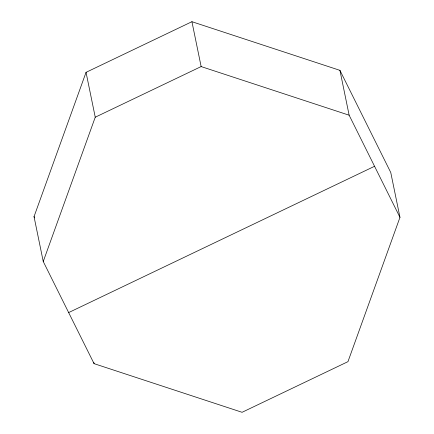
<?xml version="1.0" encoding="UTF-8"?>
<svg xmlns="http://www.w3.org/2000/svg" width="434" height="434" viewBox="0 0 434 434"><rect width="100%" height="100%" fill="white"/><g stroke="black" fill="none" stroke-linecap="round" stroke-linejoin="round"><path stroke-width="0.65" d="M34.031 216.642L86.04 72.342L191.926 21.7L339.93 70.346L390.757 172.493L399.969 217.358L347.959 361.658L242.074 412.3L94.07 363.654L43.243 261.507L34.031 216.642L34.633 217.852M43.243 261.507L95.247 117.207L86.04 72.342M95.247 117.207L201.137 66.57L349.142 115.211L399.969 217.358M68.653 312.583L374.553 166.287M339.93 70.346L349.142 115.211M191.926 21.7L201.137 66.57M93.798 362.336L94.07 363.654"/></g></svg>
